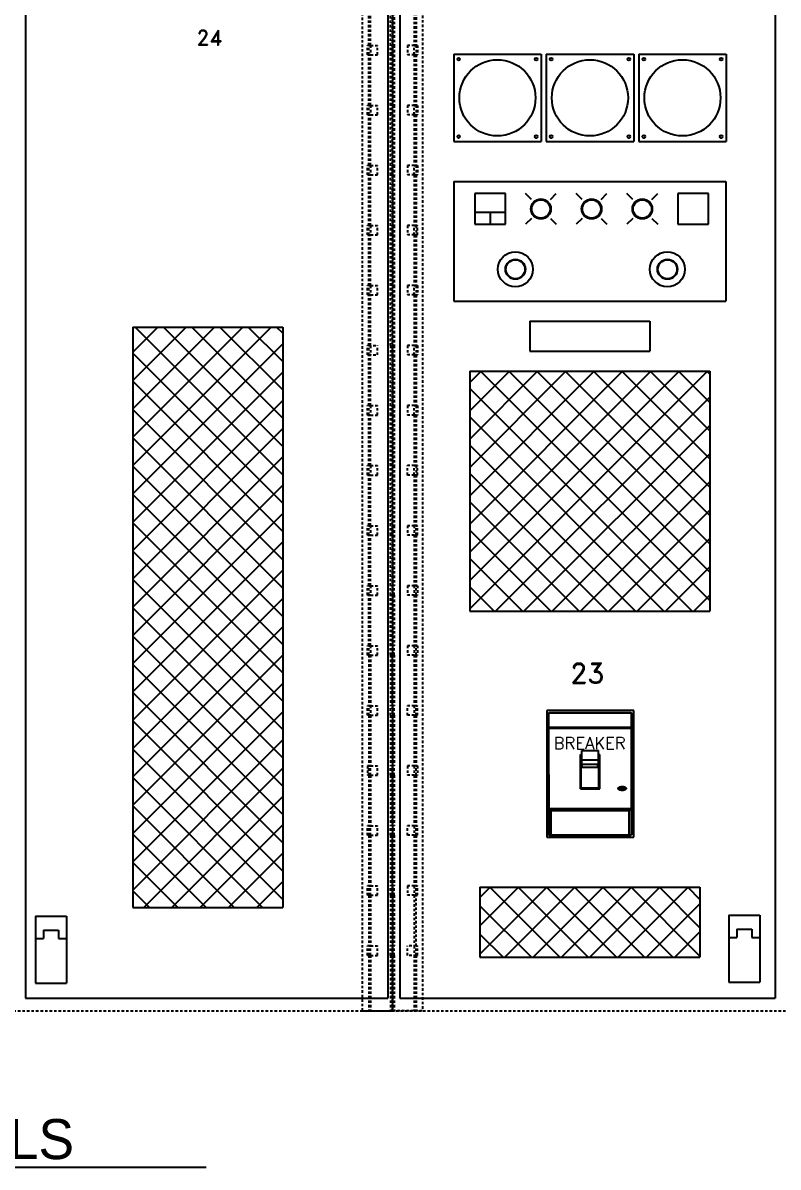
# Model space of a CAD drawing. Header units: inches. Extents: x 6 to 369, y -225 to 2.
# Drawn here: x 107 to 144.7, y -109.8 to -52.6 of the extents above; entities that cross this region are included whole.
import ezdxf
from ezdxf.enums import TextEntityAlignment as Align

# ---------------------------------------------------------------- set-up
doc = ezdxf.new("R2010")
doc.units = ezdxf.units.IN
doc.header["$MEASUREMENT"] = 0
doc.linetypes.add('HIDDEN2', pattern=[0.1875, 0.125, -0.0625])
for name, color, linetype in [('Cabinet', 253, 'HIDDEN2'), ('CB_T4-3P', 20, 'Continuous'), ('D', 3, 'Continuous'), ('Text', 84, 'Continuous')]:
    doc.layers.add(name, color=color, linetype=linetype)
doc.styles.add('ROMAND', font='ROMAND.shx')

# ---------------------------------------------------------------- blocks, each defined once
blk = doc.blocks.new('A$C604B5B53')
at = {"layer": 'D'}
h = blk.add_hatch(dxfattribs=at)
h.set_pattern_fill('ANSI37', color=256, scale=8, style=0)
h.set_pattern_definition([(45, (-98.2526, -15.3795), (-0.707107, 0.707107), []), (135, (-98.2526, -15.3795), (-0.707107, -0.707107), [])])
h.paths.add_polyline_path([(5.369, 4.533), (12.869, 4.533), (12.869, 33.533), (5.369, 33.533)])
for p, q in [((0, 88.75), (0, 0)), ((18.125, 88.752), (18.125, 0)), ((5.369, 33.533), (5.369, 4.533)), ((5.369, 33.533), (12.869, 33.533)), ((12.869, 33.533), (12.869, 4.533)), ((0.5, 4.1), (0.5, 0.75)), ((0.5, 4.1), (2.05, 4.1)), ((2.05, 4.1), (2.05, 0.75)), ((5.369, 4.533), (12.869, 4.533)), ((0.5, 2.981), (0.9, 2.981)), ((0.9, 3.402), (1.65, 3.402)), ((0.9, 3.402), (0.9, 2.981)), ((1.65, 3.402), (1.65, 2.981)), ((1.65, 2.981), (2.05, 2.981)), ((0.5, 0.75), (2.05, 0.75)), ((0, 0), (18.125, 0))]:
    blk.add_line(p, q, dxfattribs=at)
at = {"layer": 'D', "style": 'ROMAND'}
blk.add_text('24', height=0.75, dxfattribs=at).set_placement((9.198, 47.615), align=Align.CENTER)
blk = doc.blocks.new('A$C11D33752')
at = {"layer": 'Cabinet', "linetype": 'HIDDEN2'}
for p, q in [((36.945, 0), (36.945, 90)), ((38.445, 90), (38.445, 0)), ((38.445, 0), (38.445, 90)), ((38.445, 0), (38.445, 90)), ((38.445, 90), (38.445, 0)), ((39.945, 90), (39.945, 0)), ((37.257, 48.234), (37.257, 50.765)), ((37.351, 48.234), (37.351, 50.765)), ((38.351, 48.234), (38.351, 50.765)), ((38.539, 50.765), (38.539, 48.234)), ((39.539, 50.765), (39.539, 48.234)), ((39.632, 50.765), (39.632, 48.234)), ((37.257, 48.234), (37.195, 48.234)), ((37.195, 47.765), (37.195, 48.234)), ((37.257, 48.234), (37.351, 48.234)), ((37.257, 47.765), (37.257, 48.234)), ((37.351, 48.234), (37.351, 47.765)), ((37.351, 48.234), (37.695, 48.234)), ((37.695, 47.765), (37.695, 48.234)), ((38.351, 47.765), (38.351, 48.234)), ((38.445, 48.234), (38.445, 47.765)), ((38.445, 47.765), (38.445, 48.234)), ((38.445, 47.765), (38.445, 48.234)), ((38.445, 48.234), (38.445, 47.765)), ((38.539, 48.234), (38.539, 47.765)), ((39.195, 48.234), (39.195, 47.765)), ((39.539, 48.234), (39.195, 48.234)), ((39.539, 47.765), (39.539, 48.234)), ((39.539, 48.234), (39.632, 48.234)), ((39.632, 48.234), (39.632, 47.765)), ((39.632, 48.234), (39.695, 48.234)), ((39.695, 48.234), (39.695, 47.765)), ((37.257, 47.765), (37.195, 47.765)), ((37.257, 45.234), (37.257, 47.765)), ((37.351, 47.765), (37.257, 47.765)), ((37.351, 45.234), (37.351, 47.765)), ((37.351, 47.765), (37.695, 47.765)), ((38.351, 45.234), (38.351, 47.765)), ((38.539, 47.765), (38.539, 45.234)), ((39.539, 47.765), (39.195, 47.765)), ((39.539, 47.765), (39.539, 45.234)), ((39.632, 47.765), (39.539, 47.765)), ((39.632, 47.765), (39.632, 45.234)), ((39.632, 47.765), (39.695, 47.765)), ((37.257, 45.234), (37.195, 45.234)), ((37.195, 44.765), (37.195, 45.234)), ((37.257, 45.234), (37.351, 45.234)), ((37.257, 44.765), (37.257, 45.234)), ((37.257, 45.234), (37.257, 45.234)), ((37.351, 45.234), (37.351, 44.765)), ((37.351, 45.234), (37.695, 45.234)), ((37.695, 44.765), (37.695, 45.234)), ((38.351, 44.765), (38.351, 45.234)), ((38.445, 45.234), (38.445, 44.765)), ((38.445, 44.765), (38.445, 45.234)), ((38.445, 44.765), (38.445, 45.234)), ((38.445, 45.234), (38.445, 44.765)), ((38.539, 45.234), (38.539, 44.765)), ((39.539, 45.234), (39.195, 45.234)), ((39.195, 45.234), (39.195, 44.765)), ((39.539, 44.765), (39.539, 45.234)), ((39.539, 45.234), (39.632, 45.234)), ((39.632, 45.234), (39.632, 44.765)), ((39.632, 45.234), (39.695, 45.234)), ((39.695, 45.234), (39.695, 44.765)), ((37.257, 44.765), (37.195, 44.765)), ((37.257, 42.234), (37.257, 44.765)), ((37.351, 44.765), (37.257, 44.765)), ((37.351, 42.234), (37.351, 44.765)), ((37.351, 44.765), (37.695, 44.765)), ((38.351, 42.234), (38.351, 44.765)), ((38.539, 44.765), (38.539, 42.234)), ((39.539, 44.765), (39.195, 44.765)), ((39.539, 44.765), (39.539, 42.234)), ((39.632, 44.765), (39.539, 44.765)), ((39.632, 44.765), (39.632, 42.234)), ((39.632, 44.765), (39.632, 44.765)), ((39.632, 44.765), (39.695, 44.765)), ((37.257, 42.234), (37.195, 42.234)), ((37.195, 41.765), (37.195, 42.234)), ((37.257, 41.765), (37.195, 41.765)), ((37.257, 42.234), (37.351, 42.234)), ((37.257, 41.765), (37.257, 42.234)), ((37.257, 39.234), (37.257, 41.765)), ((37.351, 41.765), (37.257, 41.765)), ((37.351, 42.234), (37.351, 41.765)), ((37.351, 42.234), (37.695, 42.234)), ((37.351, 39.234), (37.351, 41.765)), ((37.351, 41.765), (37.695, 41.765)), ((37.695, 41.765), (37.695, 42.234)), ((38.351, 41.765), (38.351, 42.234)), ((38.351, 39.234), (38.351, 41.765)), ((38.445, 42.234), (38.445, 41.765)), ((38.445, 41.765), (38.445, 42.234)), ((38.445, 42.234), (38.445, 41.765)), ((38.539, 42.234), (38.539, 41.765)), ((38.539, 41.765), (38.539, 39.234)), ((39.539, 42.234), (39.195, 42.234)), ((39.195, 42.234), (39.195, 41.765)), ((39.539, 41.765), (39.195, 41.765)), ((39.539, 42.234), (39.632, 42.234)), ((39.539, 41.765), (39.539, 42.234)), ((39.539, 41.765), (39.539, 39.234)), ((39.632, 41.765), (39.539, 41.765)), ((39.632, 42.234), (39.632, 41.765)), ((39.632, 42.234), (39.695, 42.234)), ((39.632, 41.765), (39.632, 39.234)), ((39.632, 41.765), (39.695, 41.765)), ((39.695, 42.234), (39.695, 41.765)), ((37.257, 39.234), (37.195, 39.234)), ((37.195, 38.765), (37.195, 39.234)), ((37.257, 39.234), (37.351, 39.234)), ((37.257, 38.765), (37.257, 39.234)), ((37.351, 39.234), (37.351, 38.765)), ((37.351, 39.234), (37.695, 39.234)), ((37.695, 38.765), (37.695, 39.234)), ((38.351, 38.765), (38.351, 39.234)), ((38.445, 39.234), (38.445, 38.765)), ((38.445, 38.765), (38.445, 39.234)), ((38.445, 38.765), (38.445, 39.234)), ((38.445, 39.234), (38.445, 38.765)), ((38.539, 39.234), (38.539, 38.765)), ((39.195, 39.234), (39.195, 38.765)), ((39.539, 39.234), (39.195, 39.234)), ((39.539, 38.765), (39.539, 39.234)), ((39.539, 39.234), (39.632, 39.234)), ((39.632, 39.234), (39.632, 38.765)), ((39.632, 39.234), (39.632, 39.234)), ((39.632, 39.234), (39.695, 39.234)), ((39.695, 38.765), (39.695, 39.234)), ((37.257, 38.765), (37.195, 38.765)), ((37.257, 36.234), (37.257, 38.765)), ((37.351, 38.765), (37.257, 38.765)), ((37.351, 36.234), (37.351, 38.765)), ((37.351, 38.765), (37.695, 38.765)), ((38.351, 36.234), (38.351, 38.765)), ((38.539, 38.765), (38.539, 36.234)), ((39.539, 38.765), (39.195, 38.765)), ((39.539, 38.765), (39.539, 36.234)), ((39.632, 38.765), (39.539, 38.765)), ((39.632, 38.765), (39.632, 36.234)), ((39.632, 38.765), (39.695, 38.765)), ((37.257, 36.234), (37.195, 36.234)), ((37.195, 35.765), (37.195, 36.234)), ((37.257, 36.234), (37.351, 36.234)), ((37.257, 35.765), (37.257, 36.234)), ((37.351, 36.234), (37.351, 35.765)), ((37.351, 36.234), (37.695, 36.234)), ((37.695, 35.765), (37.695, 36.234)), ((38.351, 35.765), (38.351, 36.234)), ((38.445, 36.234), (38.445, 35.765)), ((38.445, 35.765), (38.445, 36.234)), ((38.445, 35.765), (38.445, 36.234)), ((38.445, 36.234), (38.445, 35.765)), ((38.539, 36.234), (38.539, 35.765)), ((39.539, 36.234), (39.195, 36.234)), ((39.195, 36.234), (39.195, 35.765)), ((39.539, 36.234), (39.632, 36.234)), ((39.539, 35.765), (39.539, 36.234)), ((39.632, 36.234), (39.632, 35.765)), ((39.632, 36.234), (39.695, 36.234)), ((39.695, 36.234), (39.695, 35.765)), ((37.257, 35.765), (37.195, 35.765)), ((37.257, 33.234), (37.257, 35.765)), ((37.351, 35.765), (37.257, 35.765)), ((37.351, 33.234), (37.351, 35.765)), ((37.351, 35.765), (37.695, 35.765)), ((38.351, 33.234), (38.351, 35.765)), ((38.539, 35.765), (38.539, 33.234)), ((39.539, 35.765), (39.195, 35.765)), ((39.539, 35.765), (39.539, 33.234)), ((39.632, 35.765), (39.539, 35.765)), ((39.632, 35.765), (39.632, 33.234)), ((39.632, 35.765), (39.695, 35.765)), ((37.257, 33.234), (37.195, 33.234)), ((37.195, 32.765), (37.195, 33.234)), ((37.257, 32.765), (37.257, 33.234)), ((37.257, 33.234), (37.695, 33.234)), ((37.351, 33.234), (37.351, 32.765)), ((37.695, 32.765), (37.695, 33.234)), ((38.351, 33.234), (38.351, 32.765)), ((38.445, 32.765), (38.445, 33.234)), ((38.445, 32.765), (38.445, 33.234)), ((38.445, 32.765), (38.445, 33.234)), ((38.445, 32.765), (38.445, 33.234)), ((38.539, 33.234), (38.539, 32.765)), ((39.539, 33.234), (39.195, 33.234)), ((39.195, 33.234), (39.195, 32.765)), ((39.539, 32.765), (39.539, 33.234)), ((39.539, 33.234), (39.632, 33.234)), ((39.632, 33.234), (39.632, 32.765)), ((39.632, 33.234), (39.695, 33.234)), ((39.695, 33.234), (39.695, 32.765)), ((37.257, 32.765), (37.195, 32.765)), ((37.257, 30.234), (37.257, 32.765)), ((37.351, 32.765), (37.257, 32.765)), ((37.257, 32.765), (37.695, 32.765)), ((37.351, 30.234), (37.351, 32.765)), ((38.351, 30.234), (38.351, 32.765)), ((38.539, 32.765), (38.539, 30.234)), ((39.539, 32.765), (39.195, 32.765)), ((39.539, 32.765), (39.539, 30.234)), ((39.632, 32.765), (39.539, 32.765)), ((39.632, 32.765), (39.632, 30.234)), ((39.632, 32.765), (39.695, 32.765)), ((37.257, 30.234), (37.195, 30.234)), ((37.195, 29.765), (37.195, 30.234)), ((37.257, 29.765), (37.195, 29.765)), ((37.257, 30.234), (37.351, 30.234)), ((37.257, 29.765), (37.257, 30.234)), ((37.257, 27.234), (37.257, 29.765)), ((37.351, 29.765), (37.257, 29.765)), ((37.351, 30.234), (37.351, 29.765)), ((37.351, 30.234), (37.695, 30.234)), ((37.351, 27.234), (37.351, 29.765)), ((37.351, 29.765), (37.695, 29.765)), ((37.695, 29.765), (37.695, 30.234)), ((38.351, 29.765), (38.351, 30.234)), ((38.351, 27.234), (38.351, 29.765)), ((38.445, 30.234), (38.445, 29.765)), ((38.445, 29.765), (38.445, 30.234)), ((38.445, 29.765), (38.445, 30.234)), ((38.445, 30.234), (38.445, 29.765)), ((38.539, 30.234), (38.539, 29.765)), ((38.539, 29.765), (38.539, 27.234)), ((39.539, 30.234), (39.195, 30.234)), ((39.195, 30.234), (39.195, 29.765)), ((39.539, 29.765), (39.195, 29.765)), ((39.539, 29.765), (39.539, 30.234)), ((39.539, 30.234), (39.632, 30.234)), ((39.539, 29.765), (39.539, 27.234)), ((39.632, 29.765), (39.539, 29.765)), ((39.632, 30.234), (39.632, 29.765)), ((39.632, 30.234), (39.695, 30.234)), ((39.632, 29.765), (39.632, 27.234)), ((39.632, 29.765), (39.695, 29.765)), ((39.695, 30.234), (39.695, 29.765)), ((37.257, 27.234), (37.195, 27.234)), ((37.195, 26.765), (37.195, 27.234)), ((37.257, 27.234), (37.351, 27.234)), ((37.257, 26.765), (37.257, 27.234)), ((37.351, 27.234), (37.351, 26.765)), ((37.351, 27.234), (37.695, 27.234)), ((37.695, 26.765), (37.695, 27.234)), ((38.351, 26.765), (38.351, 27.234)), ((38.445, 27.234), (38.445, 26.765)), ((38.445, 26.765), (38.445, 27.234)), ((38.445, 26.765), (38.445, 27.234)), ((38.445, 27.234), (38.445, 26.765)), ((38.539, 27.234), (38.539, 26.765)), ((39.539, 27.234), (39.195, 27.234)), ((39.195, 26.765), (39.195, 27.234)), ((39.539, 26.765), (39.539, 27.234)), ((39.539, 27.234), (39.632, 27.234)), ((39.632, 27.234), (39.632, 26.765)), ((39.632, 27.234), (39.695, 27.234)), ((39.695, 26.765), (39.695, 27.234)), ((37.257, 26.765), (37.195, 26.765)), ((37.257, 24.234), (37.257, 26.765)), ((37.351, 26.765), (37.257, 26.765)), ((37.351, 24.234), (37.351, 26.765)), ((37.351, 26.765), (37.695, 26.765)), ((38.351, 24.234), (38.351, 26.765)), ((38.539, 26.765), (38.539, 24.234)), ((39.539, 26.765), (39.195, 26.765)), ((39.539, 26.765), (39.539, 24.234)), ((39.632, 26.765), (39.539, 26.765)), ((39.632, 26.765), (39.632, 24.234)), ((39.632, 26.765), (39.695, 26.765)), ((37.257, 24.234), (37.195, 24.234)), ((37.195, 23.765), (37.195, 24.234)), ((37.257, 24.234), (37.351, 24.234)), ((37.257, 23.765), (37.257, 24.234)), ((37.351, 24.234), (37.351, 23.765)), ((37.351, 24.234), (37.695, 24.234)), ((37.695, 23.765), (37.695, 24.234)), ((38.351, 23.765), (38.351, 24.234)), ((38.445, 24.234), (38.445, 23.765)), ((38.445, 23.765), (38.445, 24.234)), ((38.445, 23.765), (38.445, 24.234)), ((38.445, 24.234), (38.445, 23.765)), ((38.539, 24.234), (38.539, 23.765)), ((39.539, 24.234), (39.195, 24.234)), ((39.195, 24.234), (39.195, 23.765)), ((39.539, 24.234), (39.539, 23.765)), ((39.632, 24.234), (39.539, 24.234)), ((39.632, 23.765), (39.632, 24.234)), ((39.632, 24.234), (39.695, 24.234)), ((39.695, 23.765), (39.695, 24.234)), ((37.257, 23.765), (37.195, 23.765)), ((37.257, 21.234), (37.257, 23.765)), ((37.351, 23.765), (37.257, 23.765)), ((37.351, 21.234), (37.351, 23.765)), ((37.351, 23.765), (37.695, 23.765)), ((38.351, 21.234), (38.351, 23.765)), ((38.539, 23.765), (38.539, 21.234)), ((39.539, 23.765), (39.195, 23.765)), ((39.539, 23.765), (39.539, 21.234)), ((39.539, 23.765), (39.632, 23.765)), ((39.632, 23.765), (39.632, 21.234)), ((39.632, 23.765), (39.695, 23.765)), ((37.257, 21.234), (37.195, 21.234)), ((37.195, 20.765), (37.195, 21.234)), ((37.257, 21.234), (37.351, 21.234)), ((37.257, 20.765), (37.257, 21.234)), ((37.351, 21.234), (37.351, 20.765)), ((37.351, 21.234), (37.695, 21.234)), ((37.695, 20.765), (37.695, 21.234)), ((38.351, 20.765), (38.351, 21.234)), ((38.445, 21.234), (38.445, 20.765)), ((38.445, 21.234), (38.445, 20.765)), ((38.445, 21.234), (38.445, 20.765)), ((38.445, 21.234), (38.445, 20.765)), ((38.539, 20.765), (38.539, 21.234)), ((39.539, 21.234), (39.195, 21.234)), ((39.195, 21.234), (39.195, 20.765)), ((39.539, 21.234), (39.539, 20.765)), ((39.632, 21.234), (39.539, 21.234)), ((39.632, 20.765), (39.632, 21.234)), ((39.632, 21.234), (39.695, 21.234)), ((39.695, 21.234), (39.695, 20.765)), ((37.257, 20.765), (37.195, 20.765)), ((37.257, 18.234), (37.257, 20.765)), ((37.351, 20.765), (37.257, 20.765)), ((37.351, 18.234), (37.351, 20.765)), ((37.351, 20.765), (37.695, 20.765)), ((38.351, 18.234), (38.351, 20.765)), ((38.539, 20.765), (38.539, 18.234)), ((39.539, 20.765), (39.195, 20.765)), ((39.539, 20.765), (39.539, 18.234)), ((39.539, 20.765), (39.632, 20.765)), ((39.632, 20.765), (39.632, 18.234)), ((39.632, 20.765), (39.695, 20.765)), ((37.257, 18.234), (37.195, 18.234)), ((37.195, 17.765), (37.195, 18.234)), ((37.257, 17.765), (37.195, 17.765)), ((37.257, 17.765), (37.257, 18.234)), ((37.257, 18.234), (37.351, 18.234)), ((37.257, 17.765), (37.257, 15.234)), ((37.351, 17.765), (37.257, 17.765)), ((37.351, 18.234), (37.351, 17.765)), ((37.351, 18.234), (37.695, 18.234)), ((37.351, 17.765), (37.351, 15.234)), ((37.351, 17.765), (37.695, 17.765)), ((37.695, 17.765), (37.695, 18.234)), ((38.351, 17.765), (38.351, 18.234)), ((38.351, 17.765), (38.351, 15.234)), ((38.445, 18.234), (38.445, 17.765)), ((38.445, 18.234), (38.445, 17.765)), ((38.445, 18.234), (38.445, 17.765)), ((38.445, 18.234), (38.445, 17.765)), ((38.539, 17.765), (38.539, 18.234)), ((38.539, 17.765), (38.539, 15.234)), ((39.539, 18.234), (39.195, 18.234)), ((39.195, 18.234), (39.195, 17.765)), ((39.539, 17.765), (39.195, 17.765)), ((39.539, 18.234), (39.539, 17.765)), ((39.632, 18.234), (39.539, 18.234)), ((39.539, 17.765), (39.539, 15.234)), ((39.539, 17.765), (39.632, 17.765)), ((39.632, 17.765), (39.632, 18.234)), ((39.632, 18.234), (39.695, 18.234)), ((39.632, 17.765), (39.632, 15.234)), ((39.632, 17.765), (39.695, 17.765)), ((39.695, 18.234), (39.695, 17.765)), ((37.257, 15.234), (37.195, 15.234)), ((37.195, 14.765), (37.195, 15.234)), ((37.257, 15.234), (37.351, 15.234)), ((37.257, 14.765), (37.257, 15.234)), ((37.257, 15.234), (37.351, 15.234)), ((37.351, 15.234), (37.351, 14.765)), ((37.351, 15.234), (37.695, 15.234)), ((37.695, 14.765), (37.695, 15.234)), ((38.351, 14.765), (38.351, 15.234)), ((38.445, 15.234), (38.445, 14.765)), ((38.445, 15.234), (38.445, 14.765)), ((38.445, 15.234), (38.445, 14.765)), ((38.445, 15.234), (38.445, 14.765)), ((38.539, 14.765), (38.539, 15.234)), ((39.539, 15.234), (39.195, 15.234)), ((39.195, 14.765), (39.195, 15.234)), ((39.539, 15.234), (39.539, 14.765)), ((39.632, 15.234), (39.539, 15.234)), ((39.632, 14.765), (39.632, 15.234)), ((39.632, 15.234), (39.695, 15.234)), ((39.695, 14.765), (39.695, 15.234)), ((37.257, 14.765), (37.195, 14.765)), ((37.257, 14.765), (37.257, 12.234)), ((37.351, 14.765), (37.257, 14.765)), ((37.257, 14.765), (37.351, 14.765)), ((37.351, 14.765), (37.351, 12.234)), ((37.351, 14.765), (37.695, 14.765)), ((38.351, 14.765), (38.351, 12.234)), ((38.539, 14.765), (38.539, 12.234)), ((39.539, 14.765), (39.195, 14.765)), ((39.539, 14.765), (39.539, 12.234)), ((39.539, 14.765), (39.632, 14.765)), ((39.632, 14.765), (39.632, 12.234)), ((39.632, 14.765), (39.695, 14.765)), ((37.257, 12.234), (37.195, 12.234)), ((37.195, 12.234), (37.195, 11.765)), ((37.257, 11.765), (37.257, 12.234)), ((37.257, 12.234), (37.351, 12.234)), ((37.351, 11.765), (37.351, 12.234)), ((37.351, 12.234), (37.695, 12.234)), ((37.695, 11.765), (37.695, 12.234)), ((38.351, 11.765), (38.351, 12.234)), ((38.445, 11.765), (38.445, 12.234)), ((38.445, 12.234), (38.445, 11.765)), ((38.445, 12.234), (38.445, 11.765)), ((38.445, 11.765), (38.445, 12.234)), ((38.539, 11.765), (38.539, 12.234)), ((39.539, 12.234), (39.195, 12.234)), ((39.195, 12.234), (39.195, 11.765)), ((39.539, 12.234), (39.539, 11.765)), ((39.632, 12.234), (39.539, 12.234)), ((39.632, 11.765), (39.632, 12.234)), ((39.632, 12.234), (39.695, 12.234)), ((39.695, 12.234), (39.695, 11.765)), ((37.257, 11.765), (37.195, 11.765)), ((37.257, 11.765), (37.257, 9.234)), ((37.257, 11.765), (37.351, 11.765)), ((37.351, 11.765), (37.351, 9.234)), ((37.351, 11.765), (37.695, 11.765)), ((38.351, 11.765), (38.351, 9.234)), ((38.539, 11.765), (38.539, 9.234)), ((39.539, 11.765), (39.195, 11.765)), ((39.539, 11.765), (39.539, 9.234)), ((39.539, 11.765), (39.632, 11.765)), ((39.632, 11.765), (39.632, 9.234)), ((39.632, 11.765), (39.695, 11.765)), ((37.257, 9.234), (37.195, 9.234)), ((37.195, 8.765), (37.195, 9.234)), ((37.257, 8.765), (37.257, 9.234)), ((37.257, 9.234), (37.351, 9.234)), ((37.351, 8.765), (37.351, 9.234)), ((37.351, 9.234), (37.695, 9.234)), ((37.695, 8.765), (37.695, 9.234)), ((38.351, 8.765), (38.351, 9.234)), ((38.445, 8.765), (38.445, 9.234)), ((38.445, 9.234), (38.445, 8.765)), ((38.445, 9.234), (38.445, 8.765)), ((38.445, 8.765), (38.445, 9.234)), ((38.539, 8.765), (38.539, 9.234)), ((39.539, 9.234), (39.195, 9.234)), ((39.195, 8.765), (39.195, 9.234)), ((39.539, 9.234), (39.539, 8.765)), ((39.632, 9.234), (39.539, 9.234)), ((39.632, 8.765), (39.632, 9.234)), ((39.632, 9.234), (39.695, 9.234)), ((39.695, 8.765), (39.695, 9.234)), ((37.257, 8.765), (37.195, 8.765)), ((37.257, 8.765), (37.257, 6.234)), ((37.257, 8.765), (37.351, 8.765)), ((37.351, 8.765), (37.351, 6.234)), ((37.351, 8.765), (37.695, 8.765)), ((38.351, 8.765), (38.351, 6.234)), ((38.539, 8.765), (38.539, 6.234)), ((39.539, 8.765), (39.195, 8.765)), ((39.539, 8.765), (39.539, 6.234)), ((39.539, 8.765), (39.632, 8.765)), ((39.632, 8.765), (39.632, 6.234)), ((39.632, 8.765), (39.695, 8.765)), ((37.257, 6.234), (37.195, 6.234)), ((37.195, 5.765), (37.195, 6.234)), ((37.257, 5.765), (37.195, 5.765)), ((37.257, 5.765), (37.257, 6.234)), ((37.257, 6.234), (37.351, 6.234)), ((37.257, 5.765), (37.257, 3.234)), ((37.257, 5.765), (37.351, 5.765)), ((37.351, 5.765), (37.351, 6.234)), ((37.351, 6.234), (37.695, 6.234)), ((37.351, 5.765), (37.351, 3.234)), ((37.351, 5.765), (37.695, 5.765)), ((37.695, 5.765), (37.695, 6.234)), ((38.351, 5.765), (38.351, 6.234)), ((38.351, 5.765), (38.351, 3.234)), ((38.445, 5.765), (38.445, 6.234)), ((38.445, 6.234), (38.445, 5.765)), ((38.445, 6.234), (38.445, 5.765)), ((38.445, 5.765), (38.445, 6.234)), ((38.539, 5.765), (38.539, 6.234)), ((38.539, 5.765), (38.539, 3.234)), ((39.539, 6.234), (39.195, 6.234)), ((39.195, 6.234), (39.195, 5.765)), ((39.539, 5.765), (39.195, 5.765)), ((39.539, 6.234), (39.539, 5.765)), ((39.632, 6.234), (39.539, 6.234)), ((39.539, 5.765), (39.539, 3.234)), ((39.539, 5.765), (39.632, 5.765)), ((39.632, 5.765), (39.632, 6.234)), ((39.632, 6.234), (39.695, 6.234)), ((39.632, 3.234), (39.632, 5.765)), ((39.632, 5.765), (39.695, 5.765)), ((39.695, 5.765), (39.695, 6.234)), ((37.257, 3.234), (37.195, 3.234)), ((37.195, 2.765), (37.195, 3.234)), ((37.257, 3.234), (37.351, 3.234)), ((37.257, 2.765), (37.257, 3.234)), ((37.351, 2.765), (37.351, 3.234)), ((37.351, 3.234), (37.695, 3.234)), ((37.695, 2.765), (37.695, 3.234)), ((38.351, 2.765), (38.351, 3.234)), ((38.445, 2.765), (38.445, 3.234)), ((38.445, 3.234), (38.445, 2.765)), ((38.445, 3.234), (38.445, 2.765)), ((38.445, 2.765), (38.445, 3.234)), ((38.539, 2.765), (38.539, 3.234)), ((39.195, 2.765), (39.195, 3.234)), ((39.632, 3.234), (39.195, 3.234)), ((39.539, 3.234), (39.539, 2.765)), ((39.632, 2.765), (39.632, 3.234)), ((39.632, 3.234), (39.695, 3.234)), ((39.695, 2.765), (39.695, 3.234)), ((37.257, 2.765), (37.195, 2.765)), ((37.257, 2.765), (37.257, 0)), ((37.257, 2.765), (37.351, 2.765)), ((37.351, 2.765), (37.351, 0)), ((37.351, 2.765), (37.695, 2.765)), ((38.351, 2.765), (38.351, 0)), ((38.539, 2.765), (38.539, 0)), ((39.632, 2.765), (39.195, 2.765)), ((39.539, 2.765), (39.539, 0)), ((39.632, 2.765), (39.632, 0)), ((39.632, 2.765), (39.695, 2.765)), ((1.5, 0), (59.382, 0)), ((36.945, 0), (38.445, 0)), ((39.945, 0), (38.445, 0)), ((38.445, 0), (38.445, 0)), ((38.445, 0), (38.445, 0))]:
    blk.add_line(p, q, dxfattribs=at)

msp = doc.modelspace()

# ---------------------------------------------------------------- hatches: boundary and pattern name
at = {"layer": 'D'}
h = msp.add_hatch(dxfattribs=at)
h.set_pattern_fill('ANSI37', scale=8, style=0)
h.set_pattern_definition([(45, (110.0807, -119.5542), (-0.707107, 0.707107), []), (135, (110.0807, -119.5542), (-0.707107, -0.707107), [])])
h.paths.add_polyline_path([(129.32691, -82.03936), (141.32691, -82.03936), (141.32691, -70.03936), (129.32691, -70.03936)])
h = msp.add_hatch(dxfattribs=at)
h.set_pattern_fill('ANSI37', scale=8, style=0)
h.set_pattern_definition([(45, (108.4192, -126.2445), (-0.707107, 0.707107), []), (135, (108.4192, -126.2445), (-0.707107, -0.707107), [])])
h.paths.add_polyline_path([(140.84057, -99.3295), (140.84057, -95.8295), (129.84057, -95.8295), (129.84057, -99.3295)])

# ---------------------------------------------------------------- linework, layer by layer
at = {"layer": 'CB_T4-3P', "color": 7}
for p, q in [((133.18189, -86.99817), (133.18189, -93.33473)), ((137.53815, -86.99817), (133.18189, -86.99817)), ((133.27933, -87.82395), (133.27933, -87.12317)), ((133.27933, -87.12317), (133.39744, -87.12317)), ((133.27933, -87.12317), (137.41315, -87.12317)), ((133.30689, -93.23729), (133.27933, -87.12317)), ((133.30689, -87.12317), (133.30689, -87.09561)), ((133.30689, -87.09561), (133.39744, -87.09561)), ((133.39744, -87.09561), (137.29504, -87.09561)), ((133.39744, -87.12317), (137.29504, -87.12317)), ((137.29504, -87.09561), (137.38559, -87.09561)), ((137.29504, -87.12317), (137.41315, -87.12317)), ((137.38559, -87.09561), (137.38559, -87.12317)), ((137.41315, -87.82395), (137.41315, -87.12317)), ((137.41315, -87.12317), (137.41315, -93.20973)), ((137.53815, -93.33473), (137.53815, -86.99817)), ((133.27933, -87.88301), (133.27933, -87.82395)), ((133.27933, -87.82395), (133.39744, -87.82395)), ((133.27933, -91.89872), (133.27933, -87.88301)), ((133.27933, -87.88301), (133.39744, -87.88301)), ((133.28008, -91.88691), (133.28008, -87.89482)), ((133.28792, -87.88694), (133.29496, -87.88694)), ((133.29496, -87.88694), (133.4045, -87.88694)), ((133.32854, -87.88694), (133.32854, -87.88301)), ((133.39744, -87.82395), (137.29504, -87.82395)), ((133.39744, -87.88301), (137.29504, -87.88301)), ((133.4045, -87.88694), (137.2877, -87.88694)), ((133.42696, -87.88694), (133.42696, -87.88301)), ((133.88956, -87.88694), (133.88956, -87.88301)), ((134.16515, -87.88694), (134.16515, -87.88301)), ((134.18483, -87.88694), (134.18483, -87.88301)), ((136.50765, -87.88694), (136.50765, -87.88301)), ((136.52733, -87.88694), (136.52733, -87.88301)), ((136.80292, -87.88694), (136.80292, -87.88301)), ((136.82261, -87.88694), (136.82261, -87.88301)), ((137.20646, -87.88694), (137.20646, -87.88301)), ((137.2877, -87.88694), (137.39752, -87.88694)), ((137.29504, -87.82395), (137.41315, -87.82395)), ((137.29504, -87.88301), (137.41315, -87.88301)), ((137.36394, -87.88694), (137.36394, -87.88301)), ((137.39752, -87.88694), (137.40456, -87.88694)), ((137.4124, -91.88691), (137.4124, -87.89482)), ((137.41315, -87.88301), (137.41315, -87.82395)), ((137.41315, -91.89872), (137.41315, -87.88301)), ((134.93286, -89.01556), (134.93862, -89.00526)), ((134.93286, -89.02839), (134.93286, -89.01556)), ((134.93286, -89.26134), (134.93286, -89.02839)), ((134.93862, -89.00526), (134.95254, -89.0002)), ((134.95254, -88.99652), (135.73994, -88.99652)), ((135.73994, -89.0002), (135.75386, -89.00526)), ((135.75386, -89.00526), (135.75962, -89.01716)), ((135.75962, -89.02839), (135.75962, -89.01563)), ((135.75962, -89.261), (135.75962, -89.02839)), ((134.86396, -89.25464), (134.86396, -89.20189)), ((134.86396, -89.20189), (134.93286, -89.20189)), ((134.86396, -90.90715), (134.86396, -89.25464)), ((134.90333, -90.16645), (134.90333, -89.23976)), ((134.92302, -89.22158), (134.93286, -89.22158)), ((134.93286, -89.28537), (134.93286, -89.26134)), ((134.93286, -89.4461), (134.93286, -89.28537)), ((134.93286, -89.66696), (134.93286, -89.4461)), ((134.95254, -89.46445), (135.73994, -89.46445)), ((134.95254, -89.74175), (134.95254, -89.68635)), ((134.95254, -89.83306), (134.95254, -89.74175)), ((134.97223, -89.67988), (135.72025, -89.67988)), ((135.73994, -89.74175), (135.73994, -89.68589)), ((135.73994, -89.83306), (135.73994, -89.74175)), ((135.75962, -89.20189), (135.82852, -89.20189)), ((135.75962, -89.22158), (135.76946, -89.22158)), ((135.75962, -89.28537), (135.75962, -89.261)), ((135.75962, -89.4461), (135.75962, -89.28537)), ((135.75962, -89.66696), (135.75962, -89.4461)), ((135.75962, -89.66696), (135.75962, -89.66694)), ((135.78915, -90.16645), (135.78915, -89.23976)), ((135.82852, -90.90733), (135.82852, -89.20189)), ((134.90333, -90.86315), (134.90333, -90.16645)), ((134.95254, -89.83306), (135.73994, -89.83306)), ((135.78915, -90.86315), (135.78915, -90.16645)), ((134.86396, -90.90733), (135.82833, -90.90733)), ((134.90333, -90.86315), (135.78915, -90.86315)), ((136.79898, -90.85936), (136.79898, -90.85148)), ((136.79898, -90.85148), (136.86591, -90.85148)), ((136.79898, -90.85936), (136.82851, -90.85936)), ((136.82851, -90.9381), (136.82851, -90.85936)), ((136.83638, -90.85936), (136.86591, -90.85936)), ((136.83638, -90.9381), (136.83638, -90.85936)), ((136.86591, -90.85936), (136.86591, -90.85148)), ((136.87772, -90.9381), (136.87772, -90.85148)), ((136.87772, -90.85148), (136.94465, -90.85148)), ((136.8856, -90.85936), (136.94465, -90.85936)), ((136.8856, -90.89085), (136.8856, -90.85936)), ((136.8856, -90.89085), (136.93087, -90.89085)), ((136.8856, -90.89873), (136.93087, -90.89873)), ((136.8856, -90.93022), (136.8856, -90.89873)), ((136.93087, -90.89873), (136.93087, -90.89085)), ((136.94465, -90.85936), (136.94465, -90.85148)), ((136.95449, -90.86166), (136.96467, -90.85148)), ((136.95449, -90.88855), (136.95449, -90.86166)), ((136.95449, -90.88855), (136.96467, -90.89873)), ((136.96237, -90.86493), (136.96794, -90.85936)), ((136.96237, -90.88529), (136.96237, -90.86493)), ((136.96237, -90.88529), (136.96794, -90.89085)), ((136.96467, -90.85148), (137.01321, -90.85148)), ((136.96467, -90.89873), (137.00995, -90.89873)), ((136.96794, -90.85936), (137.00995, -90.85936)), ((136.96794, -90.89085), (137.01321, -90.89085)), ((137.00995, -90.85936), (137.01782, -90.86723)), ((137.00995, -90.89873), (137.01552, -90.9043)), ((137.01321, -90.85148), (137.02339, -90.86166)), ((137.01321, -90.89085), (137.02339, -90.90103)), ((137.01552, -90.92466), (137.01552, -90.9043)), ((137.01782, -90.86723), (137.02339, -90.86166)), ((137.02339, -90.92792), (137.02339, -90.90103)), ((137.0352, -90.85148), (137.10213, -90.85148)), ((137.0352, -90.85936), (137.0352, -90.85148)), ((137.0352, -90.85936), (137.06473, -90.85936)), ((137.06473, -90.9381), (137.06473, -90.85936)), ((137.0726, -90.85936), (137.10213, -90.85936)), ((137.0726, -90.9381), (137.0726, -90.85936)), ((137.10213, -90.85936), (137.10213, -90.85148)), ((133.27933, -91.37707), (133.27933, -91.3377)), ((136.82851, -90.9381), (136.83638, -90.9381)), ((136.87772, -90.9381), (136.94465, -90.9381)), ((136.8856, -90.93022), (136.94465, -90.93022)), ((136.94465, -90.9381), (136.94465, -90.93022)), ((136.95449, -90.92792), (136.96006, -90.92235)), ((136.95449, -90.92792), (136.96467, -90.9381)), ((136.96006, -90.92235), (136.96794, -90.93022)), ((136.96467, -90.9381), (137.01321, -90.9381)), ((136.96794, -90.93022), (137.00995, -90.93022)), ((137.00995, -90.93022), (137.01552, -90.92466)), ((137.01321, -90.9381), (137.02339, -90.92792)), ((137.06473, -90.9381), (137.0726, -90.9381)), ((133.27933, -91.95777), (133.27933, -91.89872)), ((133.27933, -91.89872), (137.41315, -91.89872)), ((133.27933, -91.95777), (133.39744, -91.95777)), ((133.27933, -93.20973), (133.27933, -91.95777)), ((133.28792, -91.89478), (133.29496, -91.89478)), ((133.29496, -91.89478), (133.40478, -91.89478)), ((133.39744, -91.95777), (137.29504, -91.95777)), ((133.39744, -91.99714), (137.29504, -91.99714)), ((133.39744, -92.03651), (133.39744, -91.99714)), ((133.39744, -92.08766), (133.39744, -92.03651)), ((133.40478, -91.89478), (137.28798, -91.89478)), ((137.28798, -91.89478), (137.39752, -91.89478)), ((137.29504, -91.95777), (137.41315, -91.95777)), ((137.29504, -92.03651), (137.29504, -91.99714)), ((137.29504, -92.08766), (137.29504, -92.03651)), ((137.39752, -91.89478), (137.40456, -91.89478)), ((137.41315, -91.95777), (137.41315, -91.89872)), ((137.41315, -93.20973), (137.41315, -91.95777)), ((133.39744, -93.20973), (133.39744, -92.08766)), ((137.29504, -93.20973), (137.29504, -92.08766)), ((133.18189, -93.33473), (137.53815, -93.33473)), ((133.27933, -93.20973), (133.39744, -93.20973)), ((133.30689, -93.23729), (133.30689, -93.20973)), ((137.41315, -93.20973), (133.30689, -93.23729)), ((133.30689, -93.23729), (133.39744, -93.23729)), ((133.39744, -93.20973), (137.29504, -93.20973)), ((133.39744, -93.23729), (137.29504, -93.23729)), ((137.29504, -93.20973), (137.41315, -93.20973)), ((137.29504, -93.23729), (137.38559, -93.23729)), ((137.38559, -93.23729), (137.38559, -93.20973))]:
    msp.add_line(p, q, dxfattribs=at)
for points in [[(133.28792, -87.88694), (133.28492, -87.88754), (133.28237, -87.88925), (133.28067, -87.8918), (133.28008, -87.89482)], [(137.4124, -87.89482), (137.41181, -87.8918), (137.41011, -87.88925), (137.40756, -87.88754), (137.40456, -87.88694)], [(134.95254, -88.99652), (134.94849, -88.99693), (134.94461, -88.99814)], [(135.74782, -88.99812), (135.74396, -88.99692), (135.73994, -88.99652)], [(135.75962, -89.01563), (135.75956, -89.01417)], [(134.95254, -89.46445), (134.94646, -89.46356), (134.94097, -89.46095), (134.93661, -89.45689), (134.93382, -89.45177), (134.93286, -89.4461)], [(134.93286, -89.66696), (134.9344, -89.67405), (134.93867, -89.68005), (134.94504, -89.68405), (134.95254, -89.68546)], [(134.97223, -89.67988), (134.9609, -89.68105), (134.9566, -89.6824), (134.95375, -89.68407), (134.95257, -89.68595)], [(135.72025, -89.67988), (135.73152, -89.68104), (135.73583, -89.68237), (135.73869, -89.68403), (135.7399, -89.6859)], [(135.73994, -89.46445), (135.74602, -89.46356), (135.75151, -89.46095), (135.75586, -89.45689), (135.75866, -89.45177), (135.75962, -89.4461)], [(135.73994, -89.68546), (135.74744, -89.68405), (135.75381, -89.68005), (135.75808, -89.67405), (135.75962, -89.66696)], [(135.73994, -89.68595), (135.7475, -89.68443), (135.75391, -89.68029), (135.75817, -89.67415), (135.75964, -89.66696)], [(136.75371, -90.89479), (136.75436, -90.88684), (136.75617, -90.8793), (136.75899, -90.87217), (136.76268, -90.86546), (136.77213, -90.85324), (136.78367, -90.84259), (136.79667, -90.8334), (136.81067, -90.82553), (136.82535, -90.81884), (136.84051, -90.8132), (136.85602, -90.80847), (136.87181, -90.80458), (136.90153, -90.79946), (136.93162, -90.79683), (136.96183, -90.79653), (136.99195, -90.79856), (137.02178, -90.80303), (137.03846, -90.80673), (137.05486, -90.81132), (137.0709, -90.81689), (137.08645, -90.82357), (137.10131, -90.83149), (137.11515, -90.84081), (137.12751, -90.85167), (137.13768, -90.86422), (137.14167, -90.87116), (137.14473, -90.87857), (137.14671, -90.88644), (137.14741, -90.89479)], [(137.14741, -90.89479), (137.14677, -90.90273), (137.14495, -90.91027), (137.14213, -90.9174), (137.13845, -90.92412), (137.129, -90.93634), (137.11745, -90.94699), (137.10445, -90.95618), (137.09045, -90.96405), (137.07577, -90.97073), (137.06061, -90.97638), (137.0451, -90.98111), (137.02932, -90.985), (136.99959, -90.99012), (136.9695, -90.99275), (136.93929, -90.99305), (136.90917, -90.99102), (136.87935, -90.98655), (136.86267, -90.98285), (136.84626, -90.97826), (136.83022, -90.97268), (136.81468, -90.96601), (136.79982, -90.95809), (136.78597, -90.94877), (136.77361, -90.93791), (136.76344, -90.92536), (136.75946, -90.91842), (136.75639, -90.91101), (136.75442, -90.90314), (136.75371, -90.89479)], [(133.28008, -91.88691), (133.28067, -91.88992), (133.28237, -91.89248), (133.28492, -91.89418), (133.28792, -91.89478)], [(137.40456, -91.89478), (137.40756, -91.89418), (137.41011, -91.89248), (137.41181, -91.88992), (137.4124, -91.88691)]]:
    msp.add_lwpolyline(points, dxfattribs=at)
for centre, radius, start, end in [((137.17693, -88.08773), 0.21653, 109.010658, 111.690701), ((137.17693, -88.08773), 0.21653, 68.526239, 70.988482), ((134.92302, -89.24126), 0.01968, 90, 175.640435), ((135.76946, -89.24126), 0.01968, 4.359565, 90)]:
    msp.add_arc(centre, radius, start, end, dxfattribs=at)
at = {"layer": 'D', "color": 7}
for p, q in [((125.84057, -12.62335), (125.84057, -101.37568)), ((144.59057, -12.62335), (144.59057, -101.37568)), ((128.52624, -54.19843), (128.52624, -58.57343)), ((128.52624, -54.19843), (132.90124, -54.19843)), ((132.90124, -54.19843), (132.90124, -58.57343)), ((132.90124, -54.19843), (132.90124, -58.57343)), ((133.15124, -54.19843), (137.52624, -54.19843)), ((133.15124, -54.19843), (133.15124, -58.57343)), ((137.52624, -54.19843), (137.52624, -58.57343)), ((137.77624, -54.19843), (137.77624, -58.57343)), ((137.77624, -54.19843), (137.77624, -58.57343)), ((137.77624, -54.19843), (142.15124, -54.19843)), ((142.15124, -54.19843), (142.15124, -58.57343)), ((128.52624, -58.57343), (132.90124, -58.57343)), ((133.15124, -58.57343), (137.52624, -58.57343)), ((137.77624, -58.57343), (142.15124, -58.57343)), ((128.5414, -60.57343), (128.5414, -66.53936)), ((128.5414, -60.57343), (142.13608, -60.57343)), ((133.15124, -60.57343), (137.52624, -60.57343)), ((142.13608, -60.57343), (142.13608, -66.53936)), ((131.11979, -61.17006), (129.58445, -61.17006)), ((129.58445, -61.17006), (129.58445, -62.7054)), ((131.11979, -62.7054), (131.11979, -61.17006)), ((132.41528, -61.46554), (132.11979, -61.17006)), ((133.35965, -61.46554), (133.65514, -61.17006)), ((134.95063, -61.46554), (134.65514, -61.17006)), ((135.895, -61.46554), (136.19049, -61.17006)), ((137.48597, -61.46554), (137.19049, -61.17006)), ((138.43035, -61.46554), (138.72583, -61.17006)), ((141.26118, -61.17006), (139.72583, -61.17006)), ((139.72583, -61.17006), (139.72583, -62.7054)), ((141.26118, -62.7054), (141.26118, -61.17006)), ((129.58445, -62.09116), (131.11979, -62.09116)), ((130.35212, -62.09116), (130.35212, -62.7054)), ((129.58445, -62.7054), (131.11979, -62.7054)), ((132.41528, -62.40992), (132.11979, -62.7054)), ((133.35965, -62.40992), (133.65514, -62.7054)), ((134.95063, -62.40992), (134.65514, -62.7054)), ((135.895, -62.40992), (136.19049, -62.7054)), ((137.48597, -62.40992), (137.19049, -62.7054)), ((138.43035, -62.40992), (138.72583, -62.7054)), ((139.72583, -62.7054), (141.26118, -62.7054)), ((128.5414, -66.53936), (142.13608, -66.53936)), ((132.33874, -67.53936), (132.33874, -69.03936)), ((132.33874, -67.53936), (138.33874, -67.53936)), ((138.33874, -67.53936), (138.33874, -69.03936)), ((132.33874, -69.03936), (138.33874, -69.03936)), ((129.32691, -70.03936), (129.32691, -82.03936)), ((129.32691, -70.03936), (141.32691, -70.03936)), ((141.32691, -70.03936), (141.32691, -82.03936)), ((129.32691, -82.03936), (141.32691, -82.03936)), ((129.84057, -95.8295), (129.84057, -99.3295)), ((129.84057, -95.8295), (140.84057, -95.8295)), ((140.84057, -95.8295), (140.84057, -99.3295)), ((142.29057, -97.2295), (143.84057, -97.2295)), ((142.29057, -97.2295), (142.29057, -100.5795)), ((143.84057, -97.2295), (143.84057, -100.5795)), ((142.69057, -97.92762), (142.69057, -98.34887)), ((142.69057, -97.92762), (143.44057, -97.92762)), ((143.44057, -97.92762), (143.44057, -98.34887)), ((142.29057, -98.34887), (142.69057, -98.34887)), ((143.44057, -98.34887), (143.84057, -98.34887)), ((129.84057, -99.3295), (140.84057, -99.3295)), ((142.29057, -100.5795), (143.84057, -100.5795)), ((125.84057, -101.37568), (144.59057, -101.37568))]:
    msp.add_line(p, q, dxfattribs=at)
for centre, radius in [((128.77624, -54.44843), 0.06875), ((130.71374, -56.38593), 1.90286), ((132.65124, -54.44843), 0.06875), ((133.40124, -54.44843), 0.06875), ((135.33874, -56.38593), 1.90286), ((137.27624, -54.44843), 0.06875), ((138.02624, -54.44843), 0.06875), ((139.96374, -56.38593), 1.90286), ((141.90124, -54.44843), 0.06875), ((128.77624, -58.32343), 0.06875), ((132.65124, -58.32343), 0.06875), ((133.40124, -58.32343), 0.06875), ((137.27624, -58.32343), 0.06875), ((138.02624, -58.32343), 0.06875), ((141.90124, -58.32343), 0.06875), ((132.88747, -61.93773), 0.49953), ((132.88747, -61.93773), 0.49154), ((132.88747, -61.93773), 0.48355), ((132.88747, -61.93773), 0.47556), ((132.88747, -61.93773), 0.46757), ((132.88747, -61.93773), 0.45958), ((135.42281, -61.93773), 0.49953), ((135.42281, -61.93773), 0.49154), ((135.42281, -61.93773), 0.48355), ((135.42281, -61.93773), 0.47556), ((135.42281, -61.93773), 0.46757), ((135.42281, -61.93773), 0.45958), ((137.95816, -61.93773), 0.49953), ((137.95816, -61.93773), 0.49154), ((137.95816, -61.93773), 0.48355), ((137.95816, -61.93773), 0.47556), ((137.95816, -61.93773), 0.46757), ((137.95816, -61.93773), 0.45958), ((131.61352, -64.95035), 0.875), ((131.61352, -64.95035), 0.5), ((131.61352, -64.95035), 0.47571), ((139.21418, -64.95035), 0.875), ((139.21418, -64.95035), 0.5), ((139.21418, -64.95035), 0.47571)]:
    msp.add_circle(centre, radius, dxfattribs=at)
at = {"layer": 'Text', "color": 7}
msp.add_line((63.48769, -109.81477), (116.15436, -109.81477), dxfattribs=at)

# ---------------------------------------------------------------- block references
at = {"layer": 'D', "color": 7}
for name, p in [('A$C11D33752', (87.02061, -101.99835)), ('A$C604B5B53', (107.11436, -101.37335))]:
    msp.add_blockref(name, p, dxfattribs=at)

# ---------------------------------------------------------------- texts
at = {"layer": 'CB_T4-3P', "color": 7, "style": 'ROMAND'}
msp.add_text('BREAKER', height=0.6, dxfattribs=at).set_placement((135.32691, -88.93015), align=Align.CENTER)
at = {"layer": 'D', "color": 7, "style": 'ROMAND'}
msp.add_text('23', height=1, dxfattribs=at).set_placement((135.21183, -85.64104), align=Align.CENTER)
at = {"layer": 'Text', "color": 7}
msp.add_text('INSTRUMENTAION AND CONTROLS', height=2, dxfattribs=at).set_placement((63.48769, -109.41477))

doc.saveas('drawing.dxf')
